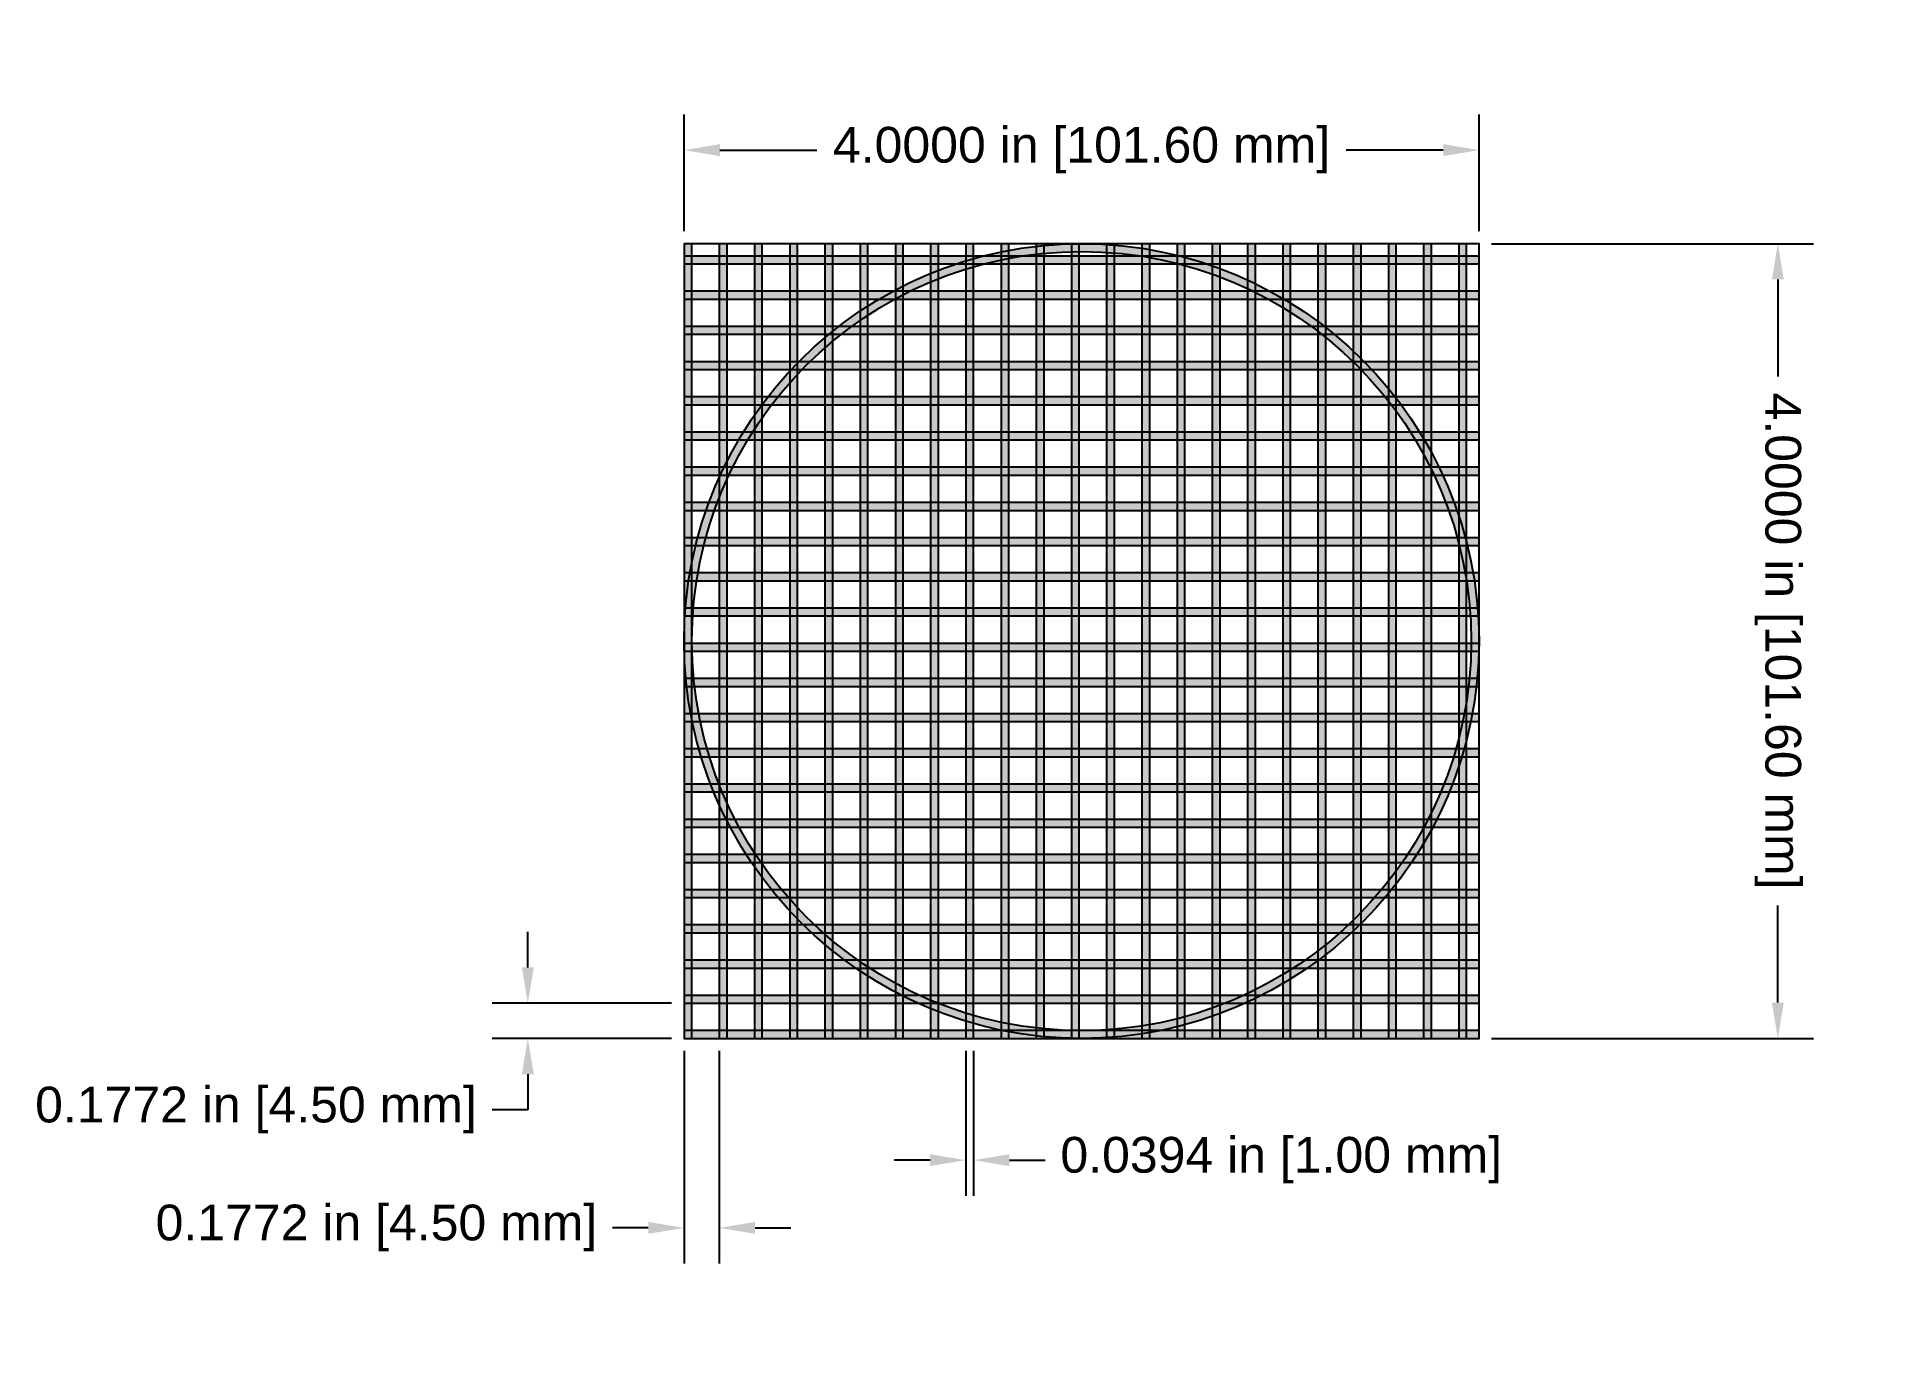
# Model space of a CAD drawing. Header units: inches. Extents: x -3.26 to 6.07, y -1.52 to 5.04.
import ezdxf

# ---------------------------------------------------------------- set-up
doc = ezdxf.new("R2010")
doc.units = ezdxf.units.IN
doc.header["$MEASUREMENT"] = 0
doc.styles.get("Standard").update_dxf_attribs({"font": 'arial.ttf'})
doc.dimstyles.get("Standard").update_dxf_attribs({"dimtxt": 0.18, "dimasz": 0.18, "dimexe": 0.18, "dimexo": 0.0625, "dimgap": 0.09, "dimtad": 0, "dimtih": 1, "dimtoh": 1, "dimdec": 4, "dimzin": 0, "dimdsep": 46, "dimtxsty": 'Standard', "dimcen": 0.09, "dimadec": 0, "dimazin": 0, "dimtfac": 1, "dimtdec": 4, "dimtofl": 0, "dimtmove": 0, "dimatfit": 3, "dimfxl": 1, "dimtolj": 1, "dimtzin": 0, "dimarcsym": 0})

# ---------------------------------------------------------------- blocks, each defined once
blk = doc.blocks.new('*U9')
blk.add_lwpolyline([(-0.0197, -2), (0.0197, -2), (0.0197, 2), (-0.0197, 2)], close=True)
blk = doc.blocks.new('*U10')
at = {"color": 0, "linetype": 'ByBlock', "lineweight": -2, "transparency": 16777216}
for p in [(0, 0), (0.1772, 0), (0.3544, 0), (0.5316, 0), (0.7088, 0), (0.886, 0), (1.0632, 0), (1.2404, 0), (1.4176, 0), (1.5948, 0), (1.772, 0), (1.9492, 0), (2.1264, 0), (2.3036, 0), (2.4808, 0), (2.658, 0), (2.8352, 0), (3.0124, 0), (3.1896, 0), (3.3668, 0), (3.544, 0), (3.7212, 0), (3.8984, 0)]:
    blk.add_blockref('*U9', p, dxfattribs=at)
blk = doc.blocks.new('*U13')
blk.add_lwpolyline([(-0.0197, -2), (0.0197, -2), (0.0197, 2), (-0.0197, 2)], close=True)
blk = doc.blocks.new('*U14')
at = {"color": 0, "linetype": 'ByBlock', "lineweight": -2, "transparency": 16777216}
for p in [(0, 0), (0.1772, 0), (0.3544, 0), (0.5316, 0), (0.7088, 0), (0.886, 0), (1.0632, 0), (1.2404, 0), (1.4176, 0), (1.5948, 0), (1.772, 0), (1.9492, 0), (2.1264, 0), (2.3036, 0), (2.4808, 0), (2.658, 0), (2.8352, 0), (3.0124, 0), (3.1896, 0), (3.3668, 0), (3.544, 0), (3.7212, 0), (3.8984, 0)]:
    blk.add_blockref('*U13', p, dxfattribs=at)
blk = doc.blocks.new('*D15')
at = {"color": 0, "lineweight": -2, "transparency": 16777216}
for p, q in [((0, 4.0625), (0, 4.6511)), ((4, 4.0625), (4, 4.6511)), ((0.18, 4.4711), (0.6687, 4.4711)), ((3.82, 4.4711), (3.3313, 4.4711))]:
    blk.add_line(p, q, dxfattribs=at)
at = {"color": 0, "transparency": 16777216}
for points in [[(0.18, 4.5011), (0.18, 4.4411), (0, 4.4711)], [(3.82, 4.5011), (3.82, 4.4411), (4, 4.4711)]]:
    blk.add_solid(points, dxfattribs=at)
at = {"layer": 'Defpoints', "color": 0, "transparency": 16777216}
for p in [(4, 4.4711), (0, 4), (4, 4)]:
    blk.add_point(p, dxfattribs=at)
at = {"color": 0, "transparency": 16777216, "insert": (2, 4.4711), "char_height": 0.18, "attachment_point": 5}
blk.add_mtext('\\A1;4.0000 in [101.60 mm]', dxfattribs=at)
blk = doc.blocks.new('*D16')
at = {"color": 0, "lineweight": -2, "transparency": 16777216}
for p, q in [((4.0625, 4), (5.6836, 4)), ((5.5036, 3.82), (5.5036, 3.3313)), ((5.5036, 0.18), (5.5036, 0.6687)), ((4.0625, 0), (5.6836, 0))]:
    blk.add_line(p, q, dxfattribs=at)
at = {"color": 0, "transparency": 16777216}
for points in [[(5.4736, 3.82), (5.5336, 3.82), (5.5036, 4)], [(5.4736, 0.18), (5.5336, 0.18), (5.5036, 0)]]:
    blk.add_solid(points, dxfattribs=at)
at = {"layer": 'Defpoints', "color": 0, "transparency": 16777216}
for p in [(4, 4), (4, 0), (5.5036, 0)]:
    blk.add_point(p, dxfattribs=at)
at = {"color": 0, "transparency": 16777216, "insert": (5.5036, 2), "char_height": 0.18, "attachment_point": 5, "rotation": 270}
blk.add_mtext('\\A1;4.0000 in [101.60 mm]', dxfattribs=at)
blk = doc.blocks.new('*D17')
at = {"color": 0, "lineweight": -2, "transparency": 16777216}
for p, q in [((1.4176, -0.0625), (1.4176, -0.7928)), ((1.457, -0.0625), (1.457, -0.7928)), ((1.2376, -0.6128), (1.0576, -0.6128)), ((1.637, -0.6128), (1.817, -0.6128))]:
    blk.add_line(p, q, dxfattribs=at)
at = {"color": 0, "transparency": 16777216}
for points in [[(1.2376, -0.5828), (1.2376, -0.6428), (1.4176, -0.6128)], [(1.637, -0.5828), (1.637, -0.6428), (1.457, -0.6128)]]:
    blk.add_solid(points, dxfattribs=at)
at = {"layer": 'Defpoints', "color": 0, "transparency": 16777216}
for p in [(1.4176, 0), (1.457, 0), (1.457, -0.6128)]:
    blk.add_point(p, dxfattribs=at)
at = {"color": 0, "transparency": 16777216, "insert": (3.0048, -0.6128), "char_height": 0.18, "attachment_point": 5}
blk.add_mtext('\\A1;0.0394 in [1.00 mm]', dxfattribs=at)
blk = doc.blocks.new('*D18')
at = {"color": 0, "lineweight": -2, "transparency": 16777216}
for p, q in [((0, -0.0625), (0, -1.1337)), ((0.1772, -0.0625), (0.1772, -1.1337)), ((-0.18, -0.9537), (-0.36, -0.9537)), ((0.3572, -0.9537), (0.5372, -0.9537))]:
    blk.add_line(p, q, dxfattribs=at)
at = {"color": 0, "transparency": 16777216}
for points in [[(-0.18, -0.9237), (-0.18, -0.9837), (0, -0.9537)], [(0.3572, -0.9237), (0.3572, -0.9837), (0.1772, -0.9537)]]:
    blk.add_solid(points, dxfattribs=at)
at = {"layer": 'Defpoints', "color": 0, "transparency": 16777216}
for p in [(0.1772, 0), (0, 0), (0.1772, -0.9537)]:
    blk.add_point(p, dxfattribs=at)
at = {"color": 0, "transparency": 16777216, "insert": (-1.5479, -0.9537), "char_height": 0.18, "attachment_point": 5}
blk.add_mtext('\\A1;0.1772 in [4.50 mm]', dxfattribs=at)
blk = doc.blocks.new('*D19')
at = {"color": 0, "lineweight": -2, "transparency": 16777216}
for p, q in [((-0.7863, 0.3572), (-0.7863, 0.5372)), ((-0.0625, 0.1772), (-0.9663, 0.1772)), ((-0.0625, 0), (-0.9663, 0)), ((-0.7863, -0.18), (-0.7863, -0.36)), ((-0.7863, -0.36), (-0.9663, -0.36))]:
    blk.add_line(p, q, dxfattribs=at)
at = {"color": 0, "transparency": 16777216}
for points in [[(-0.8163, 0.3572), (-0.7563, 0.3572), (-0.7863, 0.1772)], [(-0.8163, -0.18), (-0.7563, -0.18), (-0.7863, 0)]]:
    blk.add_solid(points, dxfattribs=at)
at = {"layer": 'Defpoints', "color": 0, "transparency": 16777216}
for p in [(-0.7863, 0.1772), (0, 0.1772), (0, 0)]:
    blk.add_point(p, dxfattribs=at)
at = {"color": 0, "transparency": 16777216, "insert": (-2.1542, -0.36), "char_height": 0.18, "attachment_point": 5}
blk.add_mtext('\\A1;0.1772 in [4.50 mm]', dxfattribs=at)

msp = doc.modelspace()

# ---------------------------------------------------------------- hatches: boundary and pattern name
h = msp.add_hatch(color=256)
h.dxf.hatch_style = 1
h.paths.add_polyline_path([(0, 0), (0.03937, 0), (0.03937, 4), (0, 4)])
h.paths.add_polyline_path([(0.1772, 0), (0.21657, 0), (0.21657, 4), (0.1772, 4)])
h.paths.add_polyline_path([(0.3544, 0), (0.39377, 0), (0.39377, 4), (0.3544, 4)])
h.paths.add_polyline_path([(0.5316, 0), (0.57097, 0), (0.57097, 4), (0.5316, 4)])
h.paths.add_polyline_path([(0.7088, 0), (0.74817, 0), (0.74817, 4), (0.7088, 4)])
h.paths.add_polyline_path([(0.886, 0), (0.92537, 0), (0.92537, 4), (0.886, 4)])
h.paths.add_polyline_path([(1.0632, 0), (1.10257, 0), (1.10257, 4), (1.0632, 4)])
h.paths.add_polyline_path([(1.2404, 0), (1.27977, 0), (1.27977, 4), (1.2404, 4)])
h.paths.add_polyline_path([(1.4176, 0), (1.45697, 0), (1.45697, 4), (1.4176, 4)])
h.paths.add_polyline_path([(1.5948, 0), (1.63417, 0), (1.63417, 4), (1.5948, 4)])
h.paths.add_polyline_path([(1.772, 0), (1.81137, 0), (1.81137, 4), (1.772, 4)])
h.paths.add_polyline_path([(1.9492, 0), (1.98857, 0), (1.98857, 4), (1.9492, 4)])
h.paths.add_polyline_path([(2.1264, 0), (2.16577, 0), (2.16577, 4), (2.1264, 4)])
h.paths.add_polyline_path([(2.3036, 0), (2.34297, 0), (2.34297, 4), (2.3036, 4)])
h.paths.add_polyline_path([(2.4808, 0), (2.52017, 0), (2.52017, 4), (2.4808, 4)])
h.paths.add_polyline_path([(2.658, 0), (2.69737, 0), (2.69737, 4), (2.658, 4)])
h.paths.add_polyline_path([(2.8352, 0), (2.87457, 0), (2.87457, 4), (2.8352, 4)])
h.paths.add_polyline_path([(3.0124, 0), (3.05177, 0), (3.05177, 4), (3.0124, 4)])
h.paths.add_polyline_path([(3.1896, 0), (3.22897, 0), (3.22897, 4), (3.1896, 4)])
h.paths.add_polyline_path([(3.3668, 0), (3.40617, 0), (3.40617, 4), (3.3668, 4)])
h.paths.add_polyline_path([(3.544, 0), (3.58337, 0), (3.58337, 4), (3.544, 4)])
h.paths.add_polyline_path([(3.7212, 0), (3.76057, 0), (3.76057, 4), (3.7212, 4)])
h.paths.add_polyline_path([(3.8984, 0), (3.93777, 0), (3.93777, 4), (3.8984, 4)])
h = msp.add_hatch(color=256)
h.dxf.hatch_style = 1
h.paths.add_polyline_path([(0, 0), (0.03937, 0), (0.03937, 4), (0, 4)])
h.paths.add_polyline_path([(0.1772, 0), (0.21657, 0), (0.21657, 4), (0.1772, 4)])
h.paths.add_polyline_path([(0.3544, 0), (0.39377, 0), (0.39377, 4), (0.3544, 4)])
h.paths.add_polyline_path([(0.5316, 0), (0.57097, 0), (0.57097, 4), (0.5316, 4)])
h.paths.add_polyline_path([(0.7088, 0), (0.74817, 0), (0.74817, 4), (0.7088, 4)])
h.paths.add_polyline_path([(0.886, 0), (0.92537, 0), (0.92537, 4), (0.886, 4)])
h.paths.add_polyline_path([(1.0632, 0), (1.10257, 0), (1.10257, 4), (1.0632, 4)])
h.paths.add_polyline_path([(1.2404, 0), (1.27977, 0), (1.27977, 4), (1.2404, 4)])
h.paths.add_polyline_path([(1.4176, 0), (1.45697, 0), (1.45697, 4), (1.4176, 4)])
h.paths.add_polyline_path([(1.5948, 0), (1.63417, 0), (1.63417, 4), (1.5948, 4)])
h.paths.add_polyline_path([(1.772, 0), (1.81137, 0), (1.81137, 4), (1.772, 4)])
h.paths.add_polyline_path([(1.9492, 0), (1.98857, 0), (1.98857, 4), (1.9492, 4)])
h.paths.add_polyline_path([(2.1264, 0), (2.16577, 0), (2.16577, 4), (2.1264, 4)])
h.paths.add_polyline_path([(2.3036, 0), (2.34297, 0), (2.34297, 4), (2.3036, 4)])
h.paths.add_polyline_path([(2.4808, 0), (2.52017, 0), (2.52017, 4), (2.4808, 4)])
h.paths.add_polyline_path([(2.658, 0), (2.69737, 0), (2.69737, 4), (2.658, 4)])
h.paths.add_polyline_path([(2.8352, 0), (2.87457, 0), (2.87457, 4), (2.8352, 4)])
h.paths.add_polyline_path([(3.0124, 0), (3.05177, 0), (3.05177, 4), (3.0124, 4)])
h.paths.add_polyline_path([(3.1896, 0), (3.22897, 0), (3.22897, 4), (3.1896, 4)])
h.paths.add_polyline_path([(3.3668, 0), (3.40617, 0), (3.40617, 4), (3.3668, 4)])
h.paths.add_polyline_path([(3.544, 0), (3.58337, 0), (3.58337, 4), (3.544, 4)])
h.paths.add_polyline_path([(3.7212, 0), (3.76057, 0), (3.76057, 4), (3.7212, 4)])
h.paths.add_polyline_path([(3.8984, 0), (3.93777, 0), (3.93777, 4), (3.8984, 4)])
h = msp.add_hatch(color=256)
h.dxf.hatch_style = 1
h.paths.add_polyline_path([(0, 2, 1), (4, 2, 1)])
h.paths.add_polyline_path([(3.9608, 2, -1), (0.0392, 2, -1)], flags=16)
h = msp.add_hatch(color=256)
h.dxf.hatch_style = 1
h.paths.add_polyline_path([(4, 0), (4, 0.03937), (0, 0.03937), (0, 0)])
h.paths.add_polyline_path([(4, 0.1772), (4, 0.21657), (0, 0.21657), (0, 0.1772)])
h.paths.add_polyline_path([(4, 0.3544), (4, 0.39377), (0, 0.39377), (0, 0.3544)])
h.paths.add_polyline_path([(4, 0.5316), (4, 0.57097), (0, 0.57097), (0, 0.5316)])
h.paths.add_polyline_path([(4, 0.7088), (4, 0.74817), (0, 0.74817), (0, 0.7088)])
h.paths.add_polyline_path([(4, 0.886), (4, 0.92537), (0, 0.92537), (0, 0.886)])
h.paths.add_polyline_path([(4, 1.0632), (4, 1.10257), (0, 1.10257), (0, 1.0632)])
h.paths.add_polyline_path([(4, 1.2404), (4, 1.27977), (0, 1.27977), (0, 1.2404)])
h.paths.add_polyline_path([(4, 1.4176), (4, 1.45697), (0, 1.45697), (0, 1.4176)])
h.paths.add_polyline_path([(4, 1.5948), (4, 1.63417), (0, 1.63417), (0, 1.5948)])
h.paths.add_polyline_path([(4, 1.772), (4, 1.81137), (0, 1.81137), (0, 1.772)])
h.paths.add_polyline_path([(4, 1.9492), (4, 1.98857), (0, 1.98857), (0, 1.9492)])
h.paths.add_polyline_path([(4, 2.1264), (4, 2.16577), (0, 2.16577), (0, 2.1264)])
h.paths.add_polyline_path([(4, 2.3036), (4, 2.34297), (0, 2.34297), (0, 2.3036)])
h.paths.add_polyline_path([(4, 2.4808), (4, 2.52017), (0, 2.52017), (0, 2.4808)])
h.paths.add_polyline_path([(4, 2.658), (4, 2.69737), (0, 2.69737), (0, 2.658)])
h.paths.add_polyline_path([(4, 2.8352), (4, 2.87457), (0, 2.87457), (0, 2.8352)])
h.paths.add_polyline_path([(4, 3.0124), (4, 3.05177), (0, 3.05177), (0, 3.0124)])
h.paths.add_polyline_path([(4, 3.1896), (4, 3.22897), (0, 3.22897), (0, 3.1896)])
h.paths.add_polyline_path([(4, 3.3668), (4, 3.40617), (0, 3.40617), (0, 3.3668)])
h.paths.add_polyline_path([(4, 3.544), (4, 3.58337), (0, 3.58337), (0, 3.544)])
h.paths.add_polyline_path([(4, 3.7212), (4, 3.76057), (0, 3.76057), (0, 3.7212)])
h.paths.add_polyline_path([(4, 3.8984), (4, 3.93777), (0, 3.93777), (0, 3.8984)])

# ---------------------------------------------------------------- linework, layer by layer
msp.add_lwpolyline([(0, 0), (4, 0), (4, 4), (0, 4)], close=True)
for radius in [2, 1.9608]:
    msp.add_circle((2, 2), radius)

# ---------------------------------------------------------------- block references
msp.add_blockref('*U10', (0.01969, 2))
at = {"rotation": 90}
msp.add_blockref('*U14', (2, 0.01969), dxfattribs=at)

# ---------------------------------------------------------------- dimensions: what is measured, and where the dimension line sits
for base, p1, p2, override, picture, middle in [((4, 4.47113), (0, 4), (4, 4), {"dimpost": ' in'}, '*D15', (2, 4.47113)), ((0.1772, -0.95366), (0, 0), (0.1772, 0), {"dimjust": 1, "dimpost": ' in'}, '*D18', (-1.54786, -0.95366)), ((1.45697, -0.61283), (1.4176, 0), (1.45697, 0), {"dimpost": ' in'}, '*D17', (3.00484, -0.61283))]:
    dim = msp.add_linear_dim(base=base, p1=p1, p2=p2, dimstyle='Standard', override=override)
    dim.commit()
    dim.dimension.update_dxf_attribs({"geometry": picture, "text_midpoint": middle})
dim = msp.add_linear_dim(base=(5.5036, 0), p1=(4, 4), p2=(4, 0), angle=90, dimstyle='Standard', override={"dimtad": 2, "dimpost": ' in'})
dim.commit()
dim.dimension.update_dxf_attribs({"geometry": '*D16', "text_midpoint": (5.5036, 2), "text_rotation": 270})
dim = msp.add_linear_dim(base=(-0.78631, 0.1772), p1=(0, 0), p2=(0, 0.1772), angle=90, dimstyle='Standard', override={"dimjust": 1, "dimpost": ' in'})
dim.commit()
dim.dimension.update_dxf_attribs({"geometry": '*D19', "text_midpoint": (-2.15417, -0.36)})

doc.saveas('drawing.dxf')
